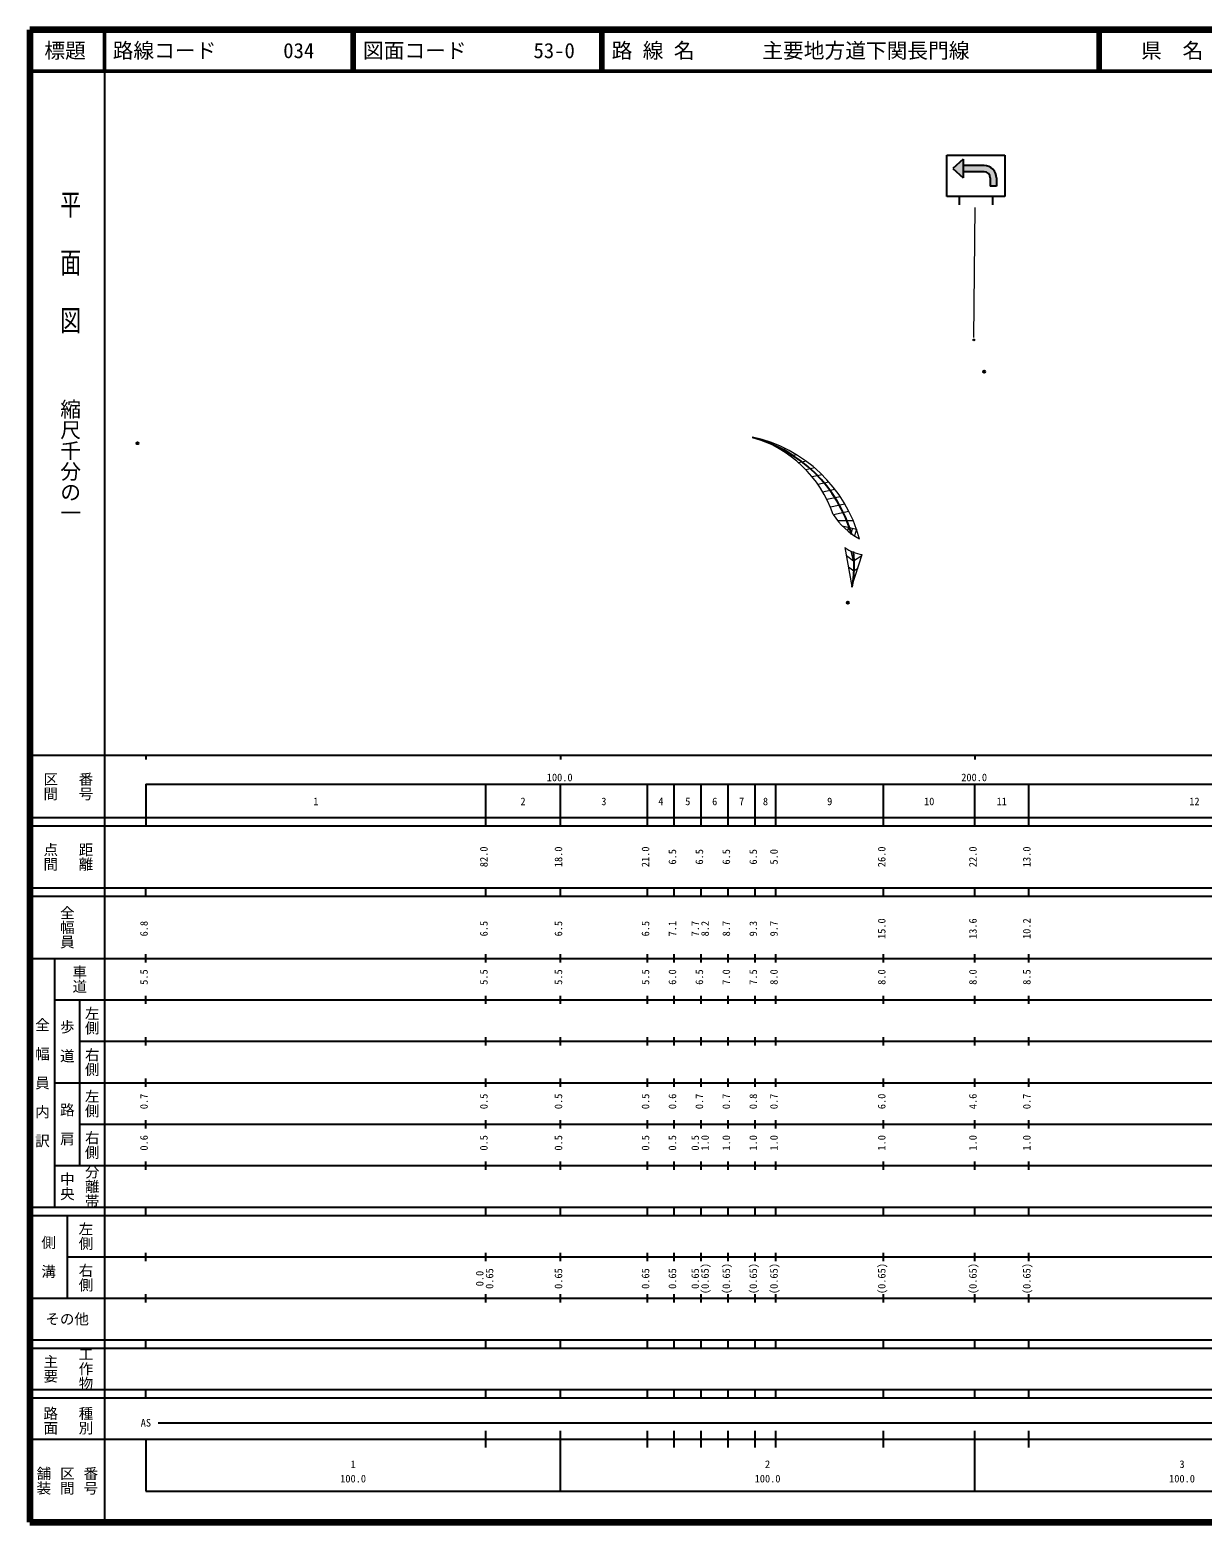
# Model space of a CAD drawing. Units: millimetres on the paper, with parts at other scales. Extents: x 40 to 680, y 20 to 380.
# Drawn here: x 40 to 322.9, y 20 to 380 of the extents above; entities that cross this region are included whole.
import ezdxf
from ezdxf.enums import TextEntityAlignment as Align

# ---------------------------------------------------------------- set-up
doc = ezdxf.new("R2010")
doc.units = ezdxf.units.MM
doc.header["$PDMODE"] = 32
doc.header["$PDSIZE"] = 0.5
for name, color, linetype, lineweight in [('M-BGD', 7, 'Continuous', 13), ('M-STR-HTXT', 7, 'Continuous', 13), ('M-STR-STRC', 7, 'Continuous', 25), ('M-TTL', 2, 'Continuous', 140), ('M-TTL-BAND', 7, 'Continuous', 25), ('M-TTL-LINE', 7, 'Continuous', 50)]:
    doc.layers.add(name, color=color, linetype=linetype, lineweight=lineweight)
doc.layers.add('M-OTRS', color=6, linetype='Continuous')
doc.layers.add('M-TTL-TXT', color=7, linetype='Continuous')
doc.styles.add('@ＭＳ ゴシック', font='')
doc.styles.add('ＭＳ ゴシック', font='')
doc.styles.get('@ＭＳ ゴシック').set_extended_font_data('@MS Gothic')
doc.styles.get('ＭＳ ゴシック').set_extended_font_data('MS Gothic')

msp = doc.modelspace()

# ---------------------------------------------------------------- hatches: boundary and pattern name
at = {"layer": 'M-STR-STRC'}
for points in [[(265.234, 347.27), (265.234, 348.77), (262.734, 346.52), (265.234, 344.27), (265.234, 345.77)], [(270.234, 347.27), (265.234, 347.27), (265.234, 345.77), (270.234, 345.77, -0.41421), (271.734, 344.27), (271.734, 342.27), (273.234, 342.27), (273.234, 344.27, 0.41421)]]:
    msp.add_hatch(color=256, dxfattribs=at).paths.add_polyline_path(points)

# ---------------------------------------------------------------- linework, layer by layer
at = {"layer": 'M-BGD'}
for p, q in [((219.243, 280.296), (218.519, 280.139)), ((222.378, 278.932), (221.232, 278.683)), ((225.034, 277.464), (223.533, 277.137)), ((227.342, 275.919), (225.522, 275.523)), ((229.374, 274.314), (227.258, 273.854)), ((231.178, 272.66), (228.78, 272.138)), ((230.115, 270.382), (232.786, 270.964)), ((231.28, 268.589), (234.222, 269.229)), ((232.29, 266.762), (235.503, 267.461)), ((233.154, 264.903), (236.64, 265.662)), ((237.644, 263.834), (233.879, 263.014)), ((234.925, 261.596), (238.685, 261.596)), ((236.01, 260.364), (239.467, 259.563)), ((237.514, 260.015), (237.258, 259.201)), ((238.491, 259.789), (238.098, 258.538)), ((239.466, 259.555), (238.959, 257.941)), ((236.662, 255.124), (238.348, 245.708)), ((237.013, 253.163), (238.71, 251.914)), ((238.71, 251.914), (238.207, 254.208)), ((238.348, 245.708), (240.825, 253.434)), ((238.71, 251.914), (240.757, 253.221)), ((237.502, 250.435), (238.783, 249.492)), ((238.783, 249.492), (239.762, 250.116))]:
    msp.add_line(p, q, dxfattribs=at)
at = {"layer": 'M-BGD', "lineweight": 25}
for centre, radius, start, end in [((205.552, 248.662), 34.152, 16.2992, 75.09818), ((207.944, 251.114), 30.968, 349.60441, 5.58365)]:
    msp.add_arc(centre, radius, start, end, dxfattribs=at)
at = {"layer": 'M-BGD'}
for centre, radius, start, end in [((205.886, 253.357), 29.613, 19.22448, 73.40845), ((207.181, 248.299), 34.195, 15.10897, 77.91221), ((248.206, 272.203), 16.997, 212.35326, 241.87691), ((242.085, 262.509), 9.162, 233.7058, 262.09795)]:
    msp.add_arc(centre, radius, start, end, dxfattribs=at)
at = {"layer": 'M-OTRS'}
for p in [(270.25, 297.54), (65.969, 280.265), (237.365, 241.82)]:
    msp.add_point(p, dxfattribs=at)
at = {"layer": 'M-STR-HTXT'}
msp.add_line((267.769, 305.75), (268.059, 337.11), dxfattribs=at)
at = {"layer": 'M-STR-STRC'}
for p, q in [((261.234, 339.77), (261.234, 349.77)), ((261.234, 349.77), (275.234, 349.77)), ((275.234, 349.77), (275.234, 341.16)), ((265.234, 348.77), (262.734, 346.52)), ((262.734, 346.52), (265.234, 344.27)), ((265.234, 348.77), (265.234, 344.27)), ((270.234, 347.27), (265.234, 347.27)), ((270.234, 345.77), (265.234, 345.77)), ((271.734, 344.27), (271.734, 342.27)), ((273.234, 342.27), (271.734, 342.27)), ((273.234, 344.27), (273.234, 342.27)), ((275.234, 339.77), (261.234, 339.77)), ((264.234, 339.77), (264.234, 337.77)), ((272.234, 339.77), (272.234, 337.77)), ((275.234, 341.153), (275.234, 339.77))]:
    msp.add_line(p, q, dxfattribs=at)
at = {"layer": 'M-STR-STRC', "lineweight": 13}
msp.add_circle((267.769, 305.199), 0.2, dxfattribs=at)
at = {"layer": 'M-STR-STRC'}
for radius in [3, 1.5]:
    msp.add_arc((270.234, 344.27), radius, 0, 90, dxfattribs=at)
at = {"layer": 'M-TTL'}
for p, q in [((40, 380), (40, 20)), ((680, 380), (40, 380)), ((40, 20), (680, 20))]:
    msp.add_line(p, q, dxfattribs=at)
at = {"layer": 'M-TTL-BAND'}
for p, q in [((58, 370), (58, 20)), ((40, 205), (579, 205)), ((68, 205), (68, 204)), ((168, 205), (168, 204)), ((268, 205), (268, 204)), ((68, 198), (579, 198)), ((68, 198), (68, 188)), ((150, 188), (150, 198)), ((168, 188), (168, 198)), ((189, 188), (189, 198)), ((195.5, 188), (195.5, 198)), ((202, 188), (202, 198)), ((208.5, 188), (208.5, 198)), ((215, 188), (215, 198)), ((220, 188), (220, 198)), ((246, 188), (246, 198)), ((268, 188), (268, 198)), ((281, 188), (281, 198)), ((40, 190), (579, 190)), ((40, 188), (579, 188)), ((40, 173), (579, 173)), ((68, 171), (68, 173)), ((150, 171), (150, 173)), ((168, 171), (168, 173)), ((189, 171), (189, 173)), ((195.5, 171), (195.5, 173)), ((202, 171), (202, 173)), ((208.5, 171), (208.5, 173)), ((215, 171), (215, 173)), ((220, 171), (220, 173)), ((246, 171), (246, 173)), ((268, 171), (268, 173)), ((281, 171), (281, 173)), ((40, 171), (579, 171)), ((40, 156), (579, 156)), ((46, 96), (46, 156)), ((68, 155), (68, 157)), ((150, 155), (150, 157)), ((168, 155), (168, 157)), ((189, 155), (189, 157)), ((195.5, 155), (195.5, 157)), ((202, 155), (202, 157)), ((208.5, 155), (208.5, 157)), ((215, 155), (215, 157)), ((220, 155), (220, 157)), ((246, 155), (246, 157)), ((268, 155), (268, 157)), ((281, 155), (281, 157)), ((46, 146), (579, 146)), ((52, 146), (52, 106)), ((68, 145), (68, 147)), ((150, 145), (150, 147)), ((168, 145), (168, 147)), ((189, 145), (189, 147)), ((195.5, 145), (195.5, 147)), ((202, 145), (202, 147)), ((208.5, 145), (208.5, 147)), ((215, 145), (215, 147)), ((220, 145), (220, 147)), ((246, 145), (246, 147)), ((268, 145), (268, 147)), ((281, 145), (281, 147)), ((68, 135), (68, 137)), ((150, 135), (150, 137)), ((168, 135), (168, 137)), ((189, 135), (189, 137)), ((195.5, 135), (195.5, 137)), ((202, 135), (202, 137)), ((208.5, 135), (208.5, 137)), ((215, 135), (215, 137)), ((220, 135), (220, 137)), ((246, 135), (246, 137)), ((268, 135), (268, 137)), ((281, 135), (281, 137)), ((52, 136), (579, 136)), ((46, 126), (579, 126)), ((68, 125), (68, 127)), ((150, 125), (150, 127)), ((168, 125), (168, 127)), ((189, 125), (189, 127)), ((195.5, 125), (195.5, 127)), ((202, 125), (202, 127)), ((208.5, 125), (208.5, 127)), ((215, 125), (215, 127)), ((220, 125), (220, 127)), ((246, 125), (246, 127)), ((268, 125), (268, 127)), ((281, 125), (281, 127)), ((52, 116), (579, 116)), ((68, 115), (68, 117)), ((150, 115), (150, 117)), ((168, 115), (168, 117)), ((189, 115), (189, 117)), ((195.5, 115), (195.5, 117)), ((202, 115), (202, 117)), ((208.5, 115), (208.5, 117)), ((215, 115), (215, 117)), ((220, 115), (220, 117)), ((246, 115), (246, 117)), ((268, 115), (268, 117)), ((281, 115), (281, 117)), ((46, 106), (579, 106)), ((68, 105), (68, 107)), ((150, 105), (150, 107)), ((168, 105), (168, 107)), ((189, 105), (189, 107)), ((195.5, 105), (195.5, 107)), ((202, 105), (202, 107)), ((208.5, 105), (208.5, 107)), ((215, 105), (215, 107)), ((220, 105), (220, 107)), ((246, 105), (246, 107)), ((268, 105), (268, 107)), ((281, 105), (281, 107)), ((40, 96), (579, 96)), ((40, 94), (579, 94)), ((49, 94), (49, 74)), ((68, 94), (68, 96)), ((150, 94), (150, 96)), ((168, 94), (168, 96)), ((189, 94), (189, 96)), ((195.5, 94), (195.5, 96)), ((202, 94), (202, 96)), ((208.5, 94), (208.5, 96)), ((215, 94), (215, 96)), ((220, 94), (220, 96)), ((246, 94), (246, 96)), ((268, 94), (268, 96)), ((281, 94), (281, 96)), ((49, 84), (579, 84)), ((68, 83), (68, 85)), ((150, 83), (150, 85)), ((168, 83), (168, 85)), ((189, 83), (189, 85)), ((195.5, 83), (195.5, 85)), ((202, 83), (202, 85)), ((208.5, 83), (208.5, 85)), ((215, 83), (215, 85)), ((220, 83), (220, 85)), ((246, 83), (246, 85)), ((268, 83), (268, 85)), ((281, 83), (281, 85)), ((40, 74), (579, 74)), ((68, 73), (68, 75)), ((150, 73), (150, 75)), ((168, 73), (168, 75)), ((189, 73), (189, 75)), ((195.5, 73), (195.5, 75)), ((202, 73), (202, 75)), ((208.5, 73), (208.5, 75)), ((215, 73), (215, 75)), ((220, 73), (220, 75)), ((246, 73), (246, 75)), ((268, 73), (268, 75)), ((281, 73), (281, 75)), ((40, 64), (579, 64)), ((40, 62), (579, 62)), ((68, 62), (68, 64)), ((150, 62), (150, 64)), ((168, 62), (168, 64)), ((189, 62), (189, 64)), ((195.5, 62), (195.5, 64)), ((202, 62), (202, 64)), ((208.5, 62), (208.5, 64)), ((215, 62), (215, 64)), ((220, 62), (220, 64)), ((246, 62), (246, 64)), ((268, 62), (268, 64)), ((281, 62), (281, 64)), ((40, 52), (579, 52)), ((68, 50), (68, 52)), ((150, 50), (150, 52)), ((168, 50), (168, 52)), ((189, 50), (189, 52)), ((195.5, 50), (195.5, 52)), ((202, 50), (202, 52)), ((208.5, 50), (208.5, 52)), ((215, 50), (215, 52)), ((220, 50), (220, 52)), ((246, 50), (246, 52)), ((268, 50), (268, 52)), ((281, 50), (281, 52)), ((40, 50), (579, 50)), ((71, 44), (565, 44)), ((40, 40), (579, 40)), ((68, 40), (68, 27.5)), ((150, 38), (150, 42)), ((168, 27.5), (168, 42)), ((189, 38), (189, 42)), ((195.5, 38), (195.5, 42)), ((202, 38), (202, 42)), ((208.5, 38), (208.5, 42)), ((215, 38), (215, 42)), ((220, 38), (220, 42)), ((246, 38), (246, 42)), ((268, 27.5), (268, 42)), ((281, 38), (281, 42)), ((68, 27.5), (579, 27.5))]:
    msp.add_line(p, q, dxfattribs=at)
at = {"layer": 'M-TTL-LINE'}
for p, q in [((58, 380), (58, 370)), ((117.75, 380), (117.75, 370)), ((118.25, 380), (118.25, 370)), ((177.75, 380), (177.75, 370)), ((178.25, 380), (178.25, 370)), ((297.75, 380), (297.75, 370)), ((298.25, 380), (298.25, 370)), ((40, 370), (680, 370))]:
    msp.add_line(p, q, dxfattribs=at)

# ---------------------------------------------------------------- texts
at = {"layer": 'M-TTL-BAND', "style": '@ＭＳ ゴシック', "width": 1.4}
msp.add_text('平  面  図', height=3.666, rotation=270, dxfattribs=at).set_placement((49.777, 306.475), align=Align.MIDDLE_RIGHT)
at = {"layer": 'M-TTL-BAND', "style": '@ＭＳ ゴシック'}
msp.add_text('縮尺千分の一', height=3.666, rotation=270, dxfattribs=at).set_placement((49.777, 261.03), align=Align.MIDDLE_RIGHT)
for s, p in [('区間', (45, 197.5)), ('番号', (53.5, 197.5)), ('点間', (45, 180.5)), ('距離', (53.5, 180.5)), ('全幅員', (49, 163.5)), ('車道', (52, 151)), ('左側', (55, 141)), ('全\u3000幅\u3000員\u3000内\u3000訳', (43, 126)), ('歩\u3000道', (49, 136)), ('右側', (55, 131)), ('左側', (55, 121)), ('路\u3000肩', (49, 116)), ('右側', (55, 111)), ('分離帯', (55, 101)), ('中央', (49, 101)), ('左側', (53.5, 89)), ('側\u3000溝', (44.5, 84)), ('右側', (53.5, 79)), ('工作物', (53.5, 57)), ('主要', (45, 57)), ('路面', (45, 44.5)), ('種別', (53.5, 44.5)), ('舗装', (43.333, 30)), ('区間', (49, 30)), ('番号', (54.667, 30))]:
    msp.add_text(s, height=2.566, rotation=270, dxfattribs=at).set_placement(p, align=Align.MIDDLE_CENTER)
at = {"layer": 'M-TTL-BAND', "style": 'ＭＳ ゴシック'}
for s, p in [('100.0', (167.844, 198.195)), ('200.0', (267.844, 198.195)), ('1', (109, 192.405)), ('2', (159, 192.405)), ('3', (178.5, 192.405)), ('4', (192.25, 192.405)), ('5', (198.75, 192.405)), ('6', (205.25, 192.405)), ('7', (211.75, 192.405)), ('8', (217.5, 192.405)), ('9', (233, 192.405)), ('10', (257, 192.405)), ('11', (274.5, 192.405)), ('12', (321, 192.405)), ('AS', (68, 42.5)), ('1', (118, 32.523)), ('2', (218, 32.523)), ('3', (318, 32.523)), ('100.0', (118, 29.033)), ('100.0', (218, 29.033)), ('100.0', (318, 29.033))]:
    msp.add_text(s, height=1.833, dxfattribs=at).set_placement(p, align=Align.BOTTOM_CENTER)
for s, p in [('82.0', (151, 180.5)), ('18.0', (169, 180.5)), ('21.0', (190, 180.5)), ('6.5', (196.5, 180.5)), ('6.5', (203, 180.5)), ('6.5', (209.5, 180.5)), ('6.5', (216, 180.5)), ('5.0', (221, 180.5)), ('26.0', (247, 180.5)), ('22.0', (269, 180.5)), ('13.0', (282, 180.5)), ('6.8', (69, 163.174)), ('6.5', (151, 163.174)), ('6.5', (169, 163.174)), ('6.5', (190, 163.174)), ('7.1', (196.5, 163.174)), ('7.7', (202, 163.174)), ('8.2', (204.37, 163.174)), ('8.7', (209.5, 163.174)), ('9.3', (216, 163.174)), ('9.7', (221, 163.174)), ('15.0', (247, 163.174)), ('13.6', (269, 163.174)), ('10.2', (282, 163.174)), ('5.5', (69, 151.5)), ('5.5', (151, 151.5)), ('5.5', (169, 151.5)), ('5.5', (190, 151.5)), ('6.0', (196.5, 151.5)), ('6.5', (203, 151.5)), ('7.0', (209.5, 151.5)), ('7.5', (216, 151.5)), ('8.0', (221, 151.5)), ('8.0', (247, 151.5)), ('8.0', (269, 151.5)), ('8.5', (282, 151.5)), ('0.7', (69, 121.5)), ('0.5', (151, 121.5)), ('0.5', (169, 121.5)), ('0.5', (190, 121.5)), ('0.6', (196.5, 121.5)), ('0.7', (203, 121.5)), ('0.7', (209.5, 121.5)), ('0.8', (216, 121.5)), ('0.7', (221, 121.5)), ('6.0', (247, 121.5)), ('4.6', (269, 121.5)), ('0.7', (282, 121.5)), ('0.6', (69, 111.5)), ('0.5', (151, 111.5)), ('0.5', (169, 111.5)), ('0.5', (190, 111.5)), ('0.5', (196.5, 111.5)), ('0.5', (202, 111.5)), ('1.0', (204.37, 111.5)), ('1.0', (209.5, 111.5)), ('1.0', (216, 111.5)), ('1.0', (221, 111.5)), ('1.0', (247, 111.5)), ('1.0', (269, 111.5)), ('1.0', (282, 111.5)), ('0.0', (150, 78.764)), ('0.65', (152.37, 78.764)), ('0.65', (169, 78.764)), ('0.65', (190, 78.764)), ('0.65', (196.5, 78.764)), ('0.65', (202, 78.764)), ('(0.65)', (204.37, 78.764)), ('(0.65)', (209.5, 78.764)), ('(0.65)', (216, 78.764)), ('(0.65)', (221, 78.764)), ('(0.65)', (247, 78.764)), ('(0.65)', (269, 78.764)), ('(0.65)', (282, 78.764))]:
    msp.add_text(s, height=1.833, rotation=90, dxfattribs=at).set_placement(p, align=Align.BOTTOM_CENTER)
msp.add_text('その他', height=2.566, dxfattribs=at).set_placement((49, 69), align=Align.MIDDLE_CENTER)
at = {"layer": 'M-TTL-TXT', "style": 'ＭＳ ゴシック'}
for s, p in [('標題', (48.5, 375)), ('県\u3000名', (315.625, 375))]:
    msp.add_text(s, height=3.666, dxfattribs=at).set_placement(p, align=Align.MIDDLE_CENTER)
for s, p in [('路線コード', (60, 375)), ('034', (101.142, 375)), ('図面コード', (120.38, 375)), ('53-0', (161.521, 375)), ('路 線 名', (180.38, 375)), ('主要地方道下関長門線', (216.734, 375))]:
    msp.add_text(s, height=3.666, dxfattribs=at).set_placement(p, align=Align.MIDDLE_LEFT)

doc.saveas('drawing.dxf')
